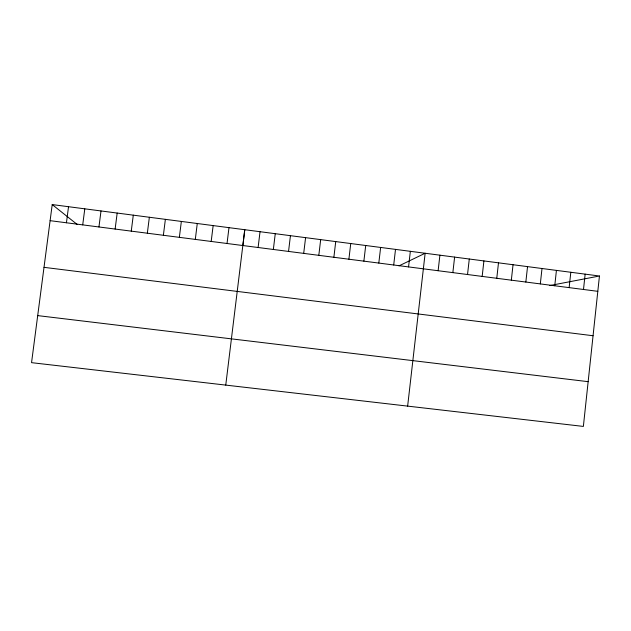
<?xml version="1.0" encoding="UTF-8"?>
<svg xmlns="http://www.w3.org/2000/svg" width="631" height="631" viewBox="0 0 631 631"><rect width="100%" height="100%" fill="white"/><g stroke="black" fill="none" stroke-linecap="round" stroke-linejoin="round"><path stroke-width="0.95" d="M569.146 287.626L570.81 272.269M583.501 289.479L585.15 274.138M599.45 276.007L583.367 426.422L31.55 362.659L52.215 204.578L599.45 276.007L549.759 285.559M525.844 282.041L527.54 266.621M540.317 283.911L542.005 268.506M554.752 285.772L556.424 270.391M496.771 278.295L498.49 262.827M511.331 280.172L513.035 264.728M452.853 272.624L454.612 257.101M467.532 274.524L469.283 259.018M482.171 276.41L483.906 260.926M408.557 266.913L410.347 251.327M407.642 406.119L425.144 253.252L399.005 265.856M438.127 270.731L439.902 255.184M378.813 263.072L380.635 247.447M393.705 264.996L395.511 249.387M242.998 244.647L244.765 229.708L225.756 385.099M333.878 257.274L335.731 241.586M348.896 259.215L350.741 243.542M363.874 261.147L365.712 245.498M303.7 253.386L305.585 237.65M318.813 255.334L320.682 239.622M258.111 247.502L260.035 231.703M273.349 249.474L275.258 233.691M288.548 251.43L290.441 235.671M227.034 243.495L228.982 227.649M179.362 237.343L181.349 221.434M195.302 239.401L197.274 223.508M211.188 241.452L213.152 225.582M147.339 233.218L149.358 217.253M163.374 235.284L165.377 219.351M98.949 226.971L101.007 210.943M115.126 229.061L117.177 213.057M131.256 231.143L133.291 215.155M66.436 222.775L68.527 206.708M82.716 224.881L84.791 208.829M37.702 315.61L588.155 381.668M44.012 267.339L593.061 335.739M50.109 220.669L597.809 291.325M52.215 204.578L77.219 224.486"/></g></svg>
